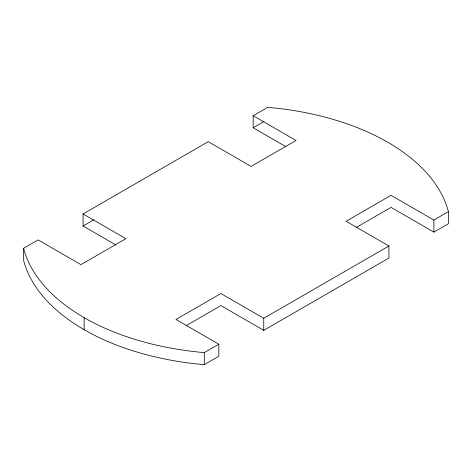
<?xml version="1.0" encoding="UTF-8"?>
<svg xmlns="http://www.w3.org/2000/svg" width="472" height="472" viewBox="0 0 472 472"><rect width="100%" height="100%" fill="white"/><g stroke="black" fill="none" stroke-linecap="round" stroke-linejoin="round"><path stroke-width="0.71" d="M186.104 325.686L220.908 305.591L263.748 330.323L388.934 258.048L388.934 245.995L263.748 318.27L220.908 293.537L175.979 319.479L218.819 344.212L218.819 356.266L204.287 364.655A214.754 123.989 0 0 1 23.6 260.337L23.6 248.284L38.132 239.894L80.972 264.627L125.906 238.69L83.066 213.952L83.066 226.005L115.823 244.921M83.066 213.952L208.252 141.677L251.092 166.41L296.021 140.473L253.181 115.734L253.181 127.788L285.943 146.703M253.181 115.734L267.712 107.345A214.754 123.989 0 0 1 448.4 211.662L448.4 223.716L433.868 232.106L391.028 207.373L356.224 227.469M83.066 226.005L93.869 219.769M253.181 127.788L263.925 121.587M23.6 248.284A214.754 123.989 0 0 0 204.287 352.602L218.819 344.212M388.934 245.995L346.094 221.262L391.028 195.32L433.868 220.052L448.4 211.662M433.868 220.052L433.868 232.106M263.748 318.27L263.748 330.323M204.287 352.602L204.287 364.655M84.146 317.65L84.146 329.698"/></g></svg>
